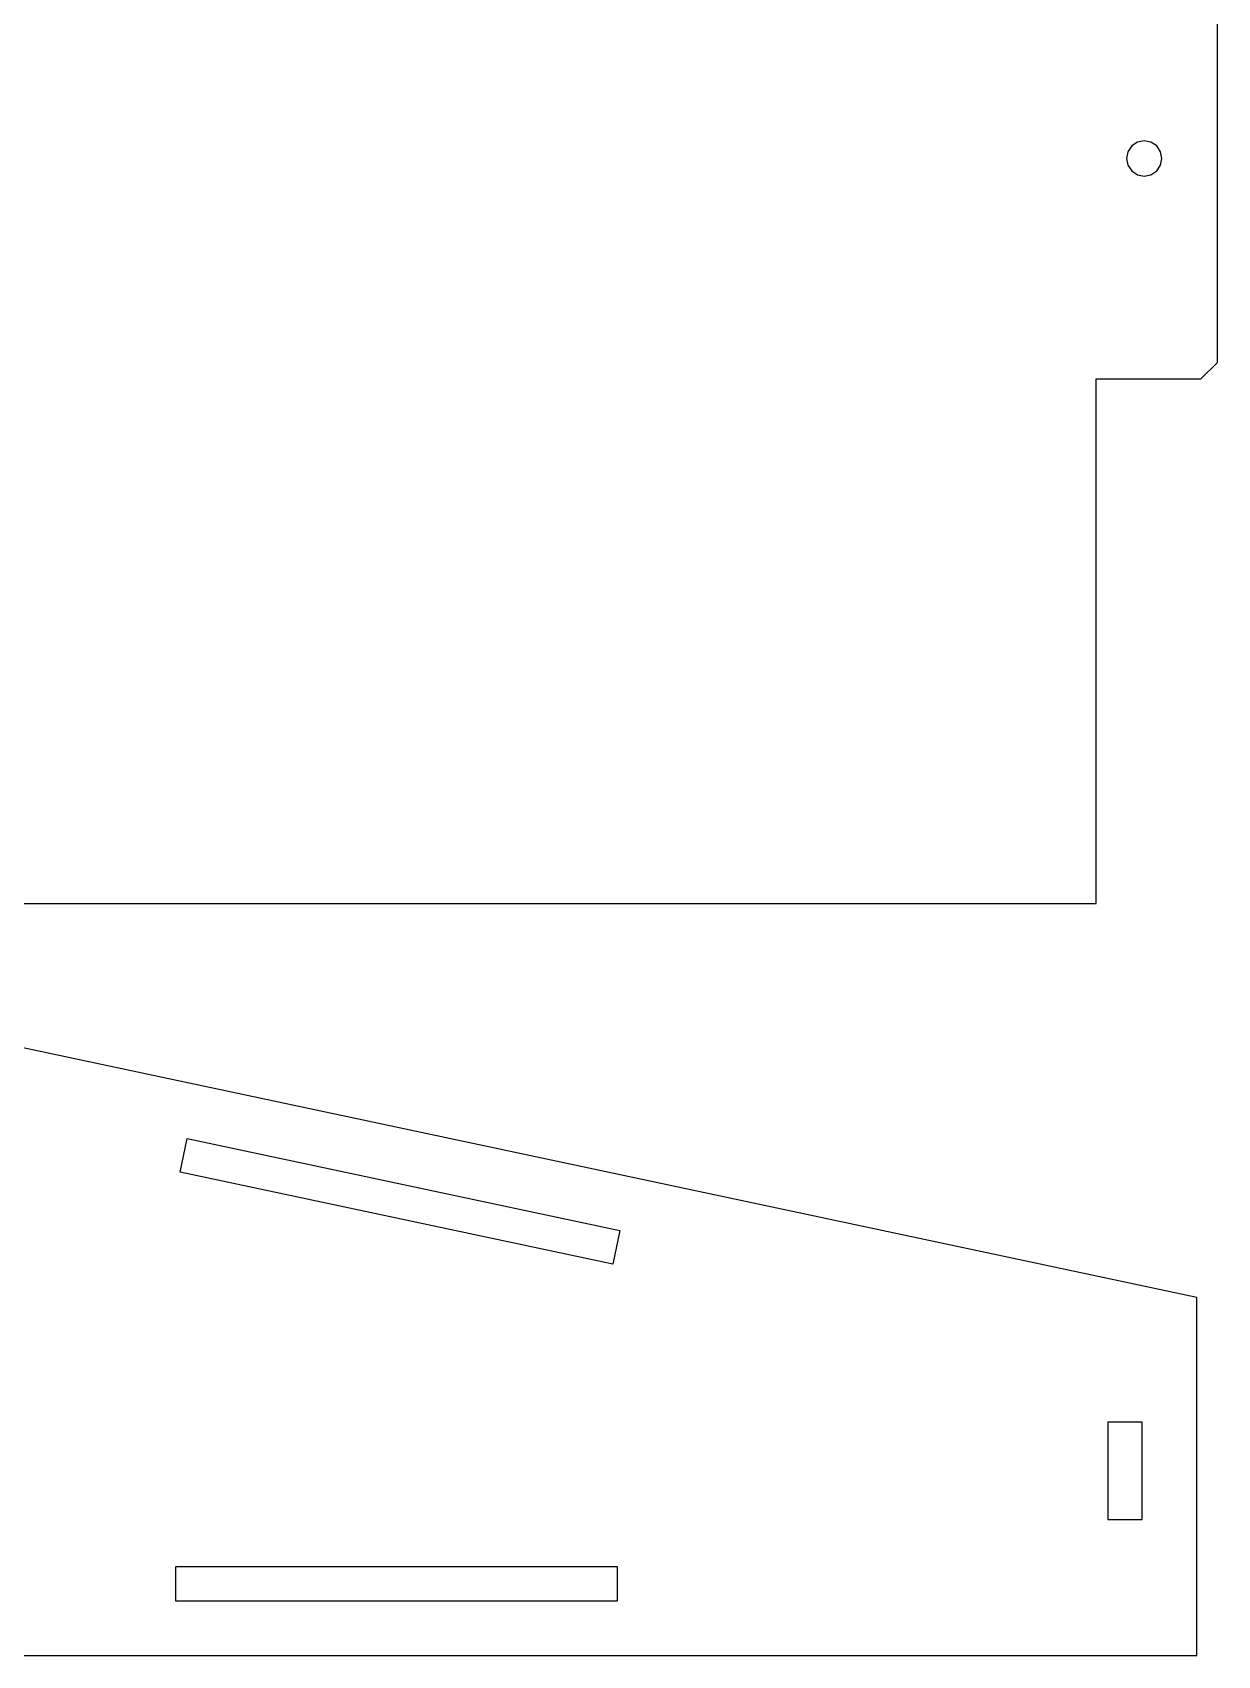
# Model space of a CAD drawing. Header units: millimetres. Extents: x 10 to 1190, y 102 to 890.
# Drawn here: x 1079.5 to 1187, y 224.7 to 371.9 of the extents above; entities that cross this region are included whole.
import ezdxf

# ---------------------------------------------------------------- set-up
doc = ezdxf.new("R2010")
doc.units = ezdxf.units.MM
doc.layers.add('CUT', color=1, linetype='CONTINUOUS')

msp = doc.modelspace()

# ---------------------------------------------------------------- linework, layer by layer
at = {"layer": 'CUT'}
for points in [[(981, 292.885), (1176, 292.885), (1176, 340.442), (1185.5, 340.442), (1187, 341.942), (1187, 378.942), (1185.5, 380.442), (1176, 380.442), (1176, 428), (981, 428), (981, 380.442), (971.5, 380.442), (970, 378.942), (970, 341.942), (971.5, 340.442), (981, 340.442)], [(1181.95, 360.442), (1181.828, 361.055), (1181.481, 361.574), (1180.962, 361.92), (1180.35, 362.042), (1179.738, 361.92), (1179.219, 361.574), (1178.872, 361.055), (1178.75, 360.442), (1178.872, 359.83), (1179.219, 359.311), (1179.738, 358.964), (1180.35, 358.842), (1180.962, 358.964), (1181.481, 359.311), (1181.828, 359.83)], [(1040, 288), (1040, 224.676), (1185.115, 224.676), (1185.115, 257.155)], [(1093.58, 271.551), (1132.803, 263.213), (1132.159, 260.181), (1092.935, 268.518)], [(1177.065, 245.848), (1177.065, 237), (1180.165, 237), (1180.165, 245.848)], [(1092.507, 232.726), (1092.507, 229.626), (1132.607, 229.626), (1132.607, 232.726)]]:
    msp.add_lwpolyline(points, close=True, dxfattribs=at)

doc.saveas('drawing.dxf')
